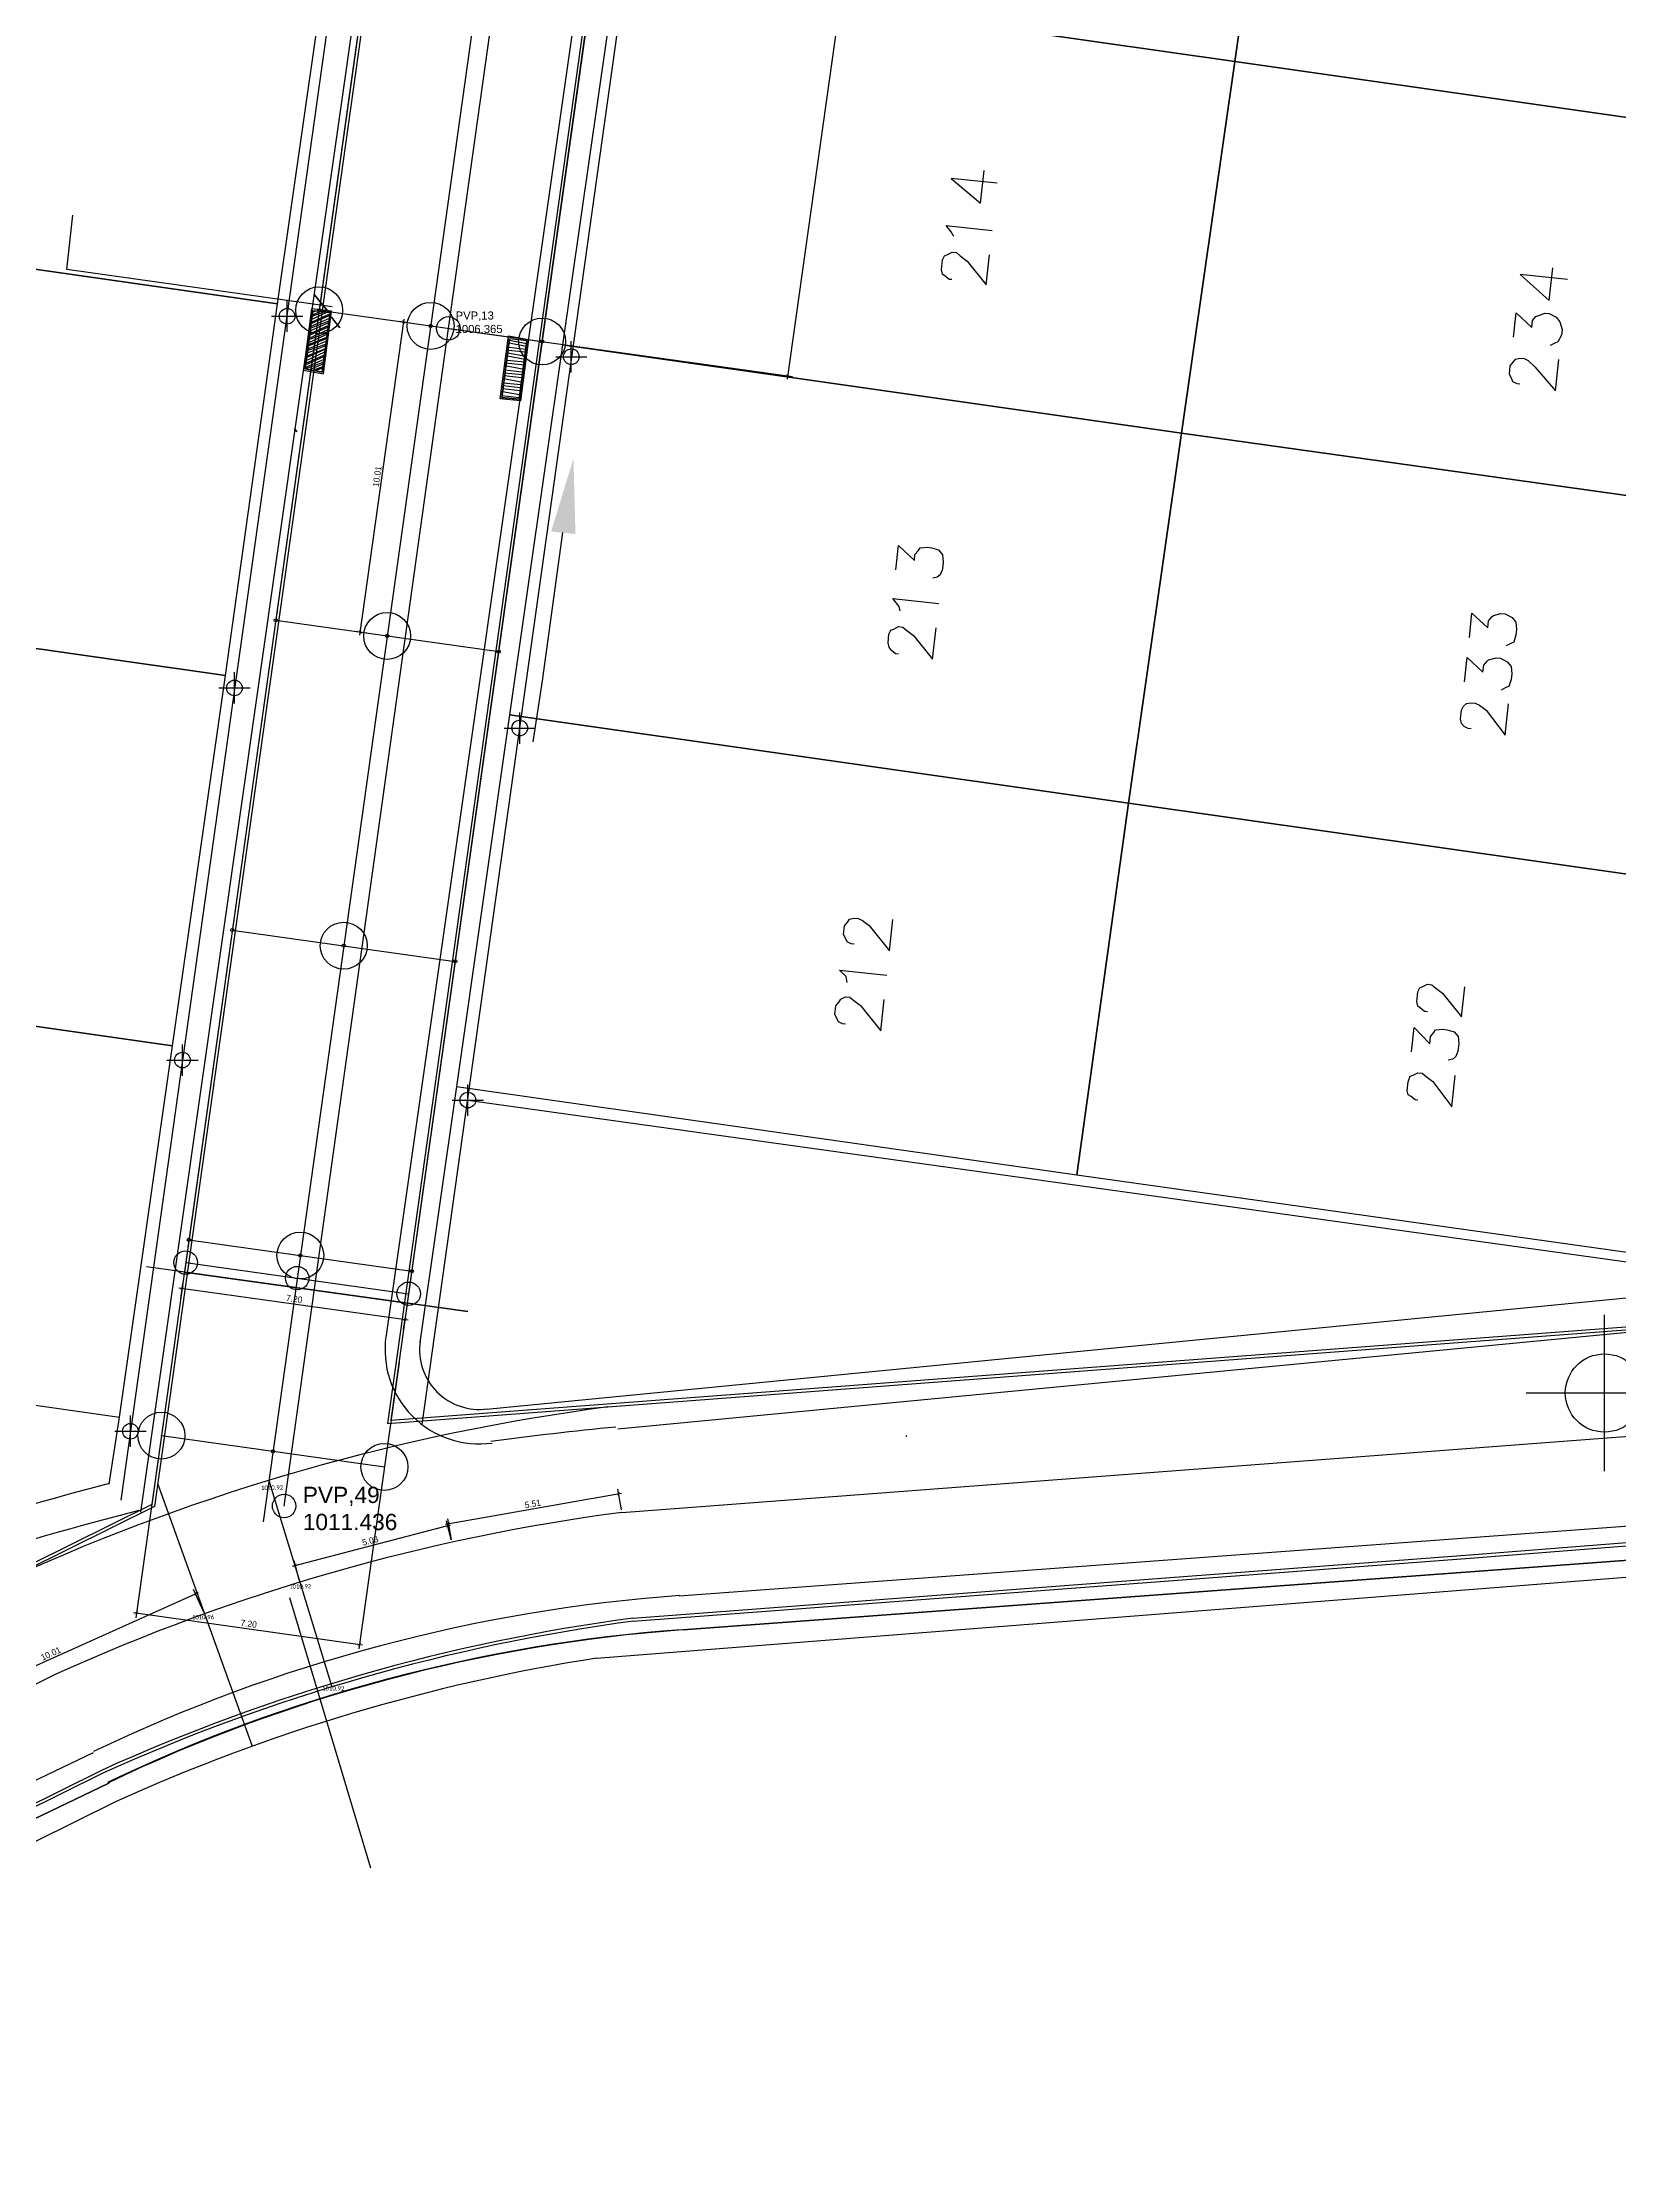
# Model space of a CAD drawing. Header units: metres. Extents: x -977055 to 805873, y -1033982 to 242021.
# Drawn here: x 926.9 to 977.4, y 829.5 to 897.5 of the extents above; entities that cross this region are included whole.
import ezdxf

# ---------------------------------------------------------------- set-up
doc = ezdxf.new("R2010")
doc.units = ezdxf.units.M
doc.header["$PDMODE"] = 32
doc.header["$PDSIZE"] = 1.5
for name, color, linetype in [('12-CONDICIONES EXISTENTES', 2, 'Continuous'), ('C-ROAD-PROF-TEXT', 11, 'Continuous'), ('C-TOPO-TEXT', 7, 'Continuous'), ('LOTE 243', 6, 'Continuous'), ('PUNTOS V', 4, 'Continuous'), ('V-NODE', 1, 'Continuous')]:
    doc.layers.add(name, color=color, linetype=linetype)
for name, color, linetype, true_color in [('PDF2_area escolar', 7, 'Continuous', 0x989898), ('PDF_Geometry', 7, 'Continuous', 0x797979), ('PDF_Solid Fills', 7, 'Continuous', 0x797979)]:
    doc.layers.add(name, color=color, linetype=linetype, true_color=true_color)
doc.styles.add('CITY2', font='stylu.ttf', dxfattribs={"height": 0.2})
doc.styles.get("Standard").update_dxf_attribs({"font": 'arial.ttf'})
doc.dimstyles.new('COTAS2', dxfattribs={"dimtxt": 0.02, "dimasz": 0.1, "dimexe": 0.15, "dimexo": 0.08, "dimgap": 0.05, "dimtad": 1, "dimzin": 0, "dimdsep": 46, "dimtxsty": 'CITY2', "dimblk": 'ARCHTICK', "dimcen": 1, "dimdle": 0.1, "dimclrd": 1, "dimclre": 1, "dimclrt": 2, "dimadec": 0, "dimazin": 0, "dimtfac": 1, "dimtofl": 0, "dimtmove": 0, "dimatfit": 3, "dimldrblk": 'ARCHTICK', "dimfxl": 0.18, "dimtolj": 1, "dimtzin": 0, "dimarcsym": 0})

# ---------------------------------------------------------------- blocks, each defined once
blk = doc.blocks.new('base')
at = {"layer": 'PDF_Geometry', "lineweight": 25, "extrusion": (-0.000787417, 0.063364, 0.99799), "elevation": 0.026}
for points in [[(-314.355, -197.288), (-299.601, -195.681), (-292.744, -194.188), (-282.663, -192.111), (-274.476, -190.361), (-258.037, -185.154), (-248.029, -180.61), (-240.539, -177.71), (-228.643, -174.042), (-222.733, -172.714), (-217.384, -171.04), (-209.935, -169.248), (-202.16, -164.759), (-196.196, -160.284), (-195.073, -159.817), (-178.095, -157.457), (-154.298, -156.614), (-136.667, -154.611), (-124.436, -153.164), (-118.066, -151.474), (-100.79, -146.646), (-80.955, -140.967), (-73.385, -139.328), (-61.694, -135.822), (-40.504, -131.604), (-37.727, -130.872), (-17.661, -129.441), (1.311, -127.461), (21.092, -124.929), (41.006, -122.83), (47.376, -123.458), (63.592, -123.186), (81.402, -124.312), (85.639, -96.072), (88.705, -66.393), (92.811, -40.781), (97.16, -22.386), (100.596, -1.562), (102.483, 8.32), (109.691, 37.361), (117.528, 76.62), (126.217, 115.638), (131.513, 149.592), (134.682, 173.973), (136.916, 195.591), (139.956, 229.678), (141.558, 250.676), (142.614, 271.37), (143.252, 283.21), (147.066, 312.938), (152.58, 355.631), (153.554, 396.042), (150.869, 418.02), (151.777, 438.639), (150.959, 458.028), (151.777, 438.639), (150.869, 418.02), (153.554, 396.042), (152.58, 355.631), (147.066, 312.938), (143.252, 283.21), (142.614, 271.37), (141.558, 250.676), (139.956, 229.678), (136.916, 195.591), (134.682, 173.973), (131.513, 149.592), (126.217, 115.638), (117.528, 76.62), (109.691, 37.361), (102.483, 8.32), (100.596, -1.562), (97.16, -22.386), (92.811, -40.781), (88.705, -66.393), (85.639, -96.072), (81.402, -124.312), (63.592, -123.186), (47.376, -123.458), (41.006, -122.83), (21.092, -124.929), (1.311, -127.461), (-17.661, -129.441), (-37.727, -130.872), (-40.504, -131.604), (-61.694, -135.822), (-73.385, -139.328), (-80.955, -140.967), (-100.79, -146.646), (-118.066, -151.474), (-124.436, -153.164), (-136.667, -154.611), (-154.298, -156.614), (-178.095, -157.457), (-195.073, -159.817), (-196.196, -160.284), (-202.16, -164.759), (-209.935, -169.248), (-217.384, -171.04), (-222.733, -172.714), (-228.643, -174.042), (-240.539, -177.71), (-248.029, -180.61), (-258.037, -185.154), (-274.476, -190.361), (-282.663, -192.111), (-292.744, -194.188), (-299.601, -195.681), (-314.355, -197.288), (-312.178, -178.446), (-309.146, -157.898), (-306.876, -132.899), (-305.823, -118.002), (-298.643, -78.802), (-291.055, -45.077), (-282.252, -15.116), (-275.645, 10.473), (-270.319, 33.898), (-263.825, 63.164), (-258.15, 86.408), (-284.424, 123.888)], [(-95.361, 161.299), (-95.875, 161.268), (-108.942, 77.056), (-107.591, 75.178), (-69.128, 69.199), (-67.25, 70.549), (-53.172, 161.224)], [(-73.178, 124.497), (-71.715, 124.321), (-72.638, 125.128), (-72.765, 124.077)], [(-51.866, 128.19), (-43.397, 126.891), (-43.607, 125.154)], [(-71.769, 126.182), (-71.694, 126.034), (-71.533, 125.829), (-72.996, 126.006)], [(-71.695, 127.565), (-71.604, 127.554), (-71.478, 127.446), (-71.392, 127.389), (-71.363, 127.246), (-71.401, 126.926), (-71.463, 126.795), (-71.56, 126.76), (-71.708, 126.685), (-71.846, 126.702), (-71.972, 126.81), (-72.184, 126.974), (-72.787, 127.743), (-72.902, 126.783)], [(-91.374, 127.803), (-89.866, 127.621), (-90.783, 128.473), (-90.91, 127.422)], [(-51.25, 128.301), (-50.978, 130.169), (-51.521, 130.281), (-51.798, 128.367)], [(-51.173, 128.941), (-51.76, 128.687)], [(-51.184, 128.849), (-51.765, 128.641)], [(-51.189, 128.804), (-51.776, 128.55)], [(-51.2, 128.712), (-51.787, 128.458)], [(-51.206, 128.667), (-51.793, 128.413)], [(-51.217, 128.575), (-51.707, 128.356)], [(-51.228, 128.484), (-51.615, 128.345)], [(-51.233, 128.438), (-51.478, 128.329)], [(-51.244, 128.347), (-51.341, 128.312)], [(-89.624, 129.632), (-89.717, 128.855), (-90.216, 129.332), (-90.244, 129.104), (-90.352, 128.978), (-90.448, 128.943), (-90.642, 128.874), (-90.779, 128.89), (-90.997, 129.009), (-91.118, 129.163), (-91.181, 129.402), (-91.159, 129.585), (-91.04, 129.803), (-90.944, 129.837), (-90.795, 129.912)], [(-51.039, 129.667), (-51.671, 129.418)], [(-51.05, 129.575), (-51.677, 129.373)], [(-51.055, 129.53), (-51.688, 129.281)], [(-51.066, 129.438), (-51.699, 129.19)], [(-51.072, 129.392), (-51.705, 129.144)], [(-51.128, 129.307), (-51.716, 129.053)], [(-51.14, 129.215), (-51.721, 129.007)], [(-51.145, 129.169), (-51.732, 128.916)], [(-51.156, 129.078), (-51.743, 128.824)], [(-51.162, 129.032), (-51.749, 128.778)], [(-58.078, 129.356), (-57.807, 131.224), (-57.258, 131.158), (-57.53, 129.289)], [(-58.056, 129.538), (-57.513, 129.427)], [(-58.067, 129.447), (-57.524, 129.335)], [(-50.978, 130.169), (-51.56, 129.961)], [(-50.984, 130.124), (-51.571, 129.87)], [(-50.995, 130.032), (-51.582, 129.779)], [(-51, 129.987), (-51.587, 129.733)], [(-51.011, 129.895), (-51.598, 129.641)], [(-51.022, 129.804), (-51.609, 129.55)], [(-51.028, 129.758), (-51.66, 129.51)], [(-51.115, 130.186), (-51.554, 130.007)], [(-51.252, 130.203), (-51.543, 130.098)], [(-57.922, 130.264), (-57.379, 130.152)], [(-57.985, 130.133), (-57.39, 130.061)], [(-57.996, 130.041), (-57.447, 129.975)], [(-58.007, 129.95), (-57.464, 129.838)], [(-58.018, 129.858), (-57.475, 129.747)], [(-58.034, 129.721), (-57.486, 129.655)], [(-58.045, 129.63), (-57.497, 129.564)], [(-89.813, 131.139), (-89.722, 131.128), (-89.59, 131.065), (-89.555, 130.968), (-89.48, 130.82), (-89.513, 130.546), (-89.621, 130.42), (-89.678, 130.334), (-89.821, 130.305), (-89.958, 130.321), (-90.089, 130.384), (-90.296, 130.594), (-90.945, 131.368), (-91.066, 130.362)], [(-51.344, 130.214), (-51.538, 130.144)], [(-51.475, 130.276), (-51.527, 130.236)], [(-57.851, 130.858), (-57.302, 130.792)], [(-57.862, 130.767), (-57.313, 130.701)], [(-57.873, 130.676), (-57.33, 130.564)], [(-57.889, 130.538), (-57.341, 130.472)], [(-57.9, 130.447), (-57.352, 130.381)], [(-57.911, 130.356), (-57.363, 130.29)], [(-57.812, 131.178), (-57.264, 131.112)], [(-57.823, 131.087), (-57.28, 130.975)], [(-57.84, 130.95), (-57.291, 130.884)], [(-59.145, 135.512), (-58.435, 140.249), (-58.107, 142.204)], [(-69.789, 136.841), (-69.883, 136.064), (-70.382, 136.542), (-70.404, 136.359), (-70.512, 136.233), (-70.569, 136.147), (-70.803, 136.128), (-70.94, 136.145), (-71.163, 136.218), (-71.283, 136.372), (-71.301, 136.606), (-71.274, 136.834), (-71.206, 137.012), (-71.104, 137.092), (-70.961, 137.121)], [(-69.909, 138.154), (-69.88, 138.011), (-69.679, 137.755), (-71.142, 137.931)], [(-88.096, 139.232), (-88.19, 138.455), (-88.688, 138.933), (-88.716, 138.704), (-88.824, 138.578), (-88.875, 138.538), (-89.115, 138.474), (-89.252, 138.49), (-89.469, 138.609), (-89.59, 138.763), (-89.608, 138.997), (-89.586, 139.18), (-89.513, 139.403), (-89.416, 139.438), (-89.268, 139.512)], [(-69.836, 139.536), (-69.744, 139.525), (-69.618, 139.417), (-69.538, 139.315), (-69.508, 139.172), (-69.541, 138.898), (-69.604, 138.766), (-69.701, 138.732), (-69.849, 138.657), (-69.986, 138.673), (-70.112, 138.781), (-70.324, 138.946), (-70.927, 139.714), (-71.048, 138.708)], [(-87.925, 140.649), (-88.019, 139.872), (-88.518, 140.349), (-88.545, 140.121), (-88.653, 139.995), (-88.704, 139.955), (-88.944, 139.891), (-89.081, 139.907), (-89.299, 140.026), (-89.419, 140.18), (-89.437, 140.414), (-89.415, 140.597), (-89.342, 140.82), (-89.245, 140.854), (-89.097, 140.929)], [(-88.115, 142.156), (-88.023, 142.145), (-87.892, 142.083), (-87.811, 141.98), (-87.782, 141.837), (-87.815, 141.563), (-87.877, 141.432), (-87.98, 141.351), (-88.122, 141.322), (-88.26, 141.339), (-88.391, 141.401), (-88.603, 141.565), (-89.201, 142.379), (-89.322, 141.374)], [(-68.301, 148.811), (-68.209, 148.8), (-68.078, 148.738), (-68.043, 148.641), (-67.968, 148.493), (-68.001, 148.218), (-68.109, 148.092), (-68.166, 148.006), (-68.308, 147.977), (-68.446, 147.994), (-68.577, 148.056), (-68.789, 148.221), (-69.432, 149.04), (-69.554, 148.034)], [(-68.061, 150.034), (-68.037, 149.846), (-67.83, 149.635), (-69.339, 149.817)], [(-67.992, 151.371), (-67.901, 151.36), (-67.769, 151.297), (-67.735, 151.2), (-67.66, 151.052), (-67.693, 150.778), (-67.801, 150.652), (-67.857, 150.566), (-68.006, 150.491), (-68.143, 150.508), (-68.269, 150.616), (-68.481, 150.78), (-69.124, 151.6), (-69.245, 150.594)], [(-86.607, 151.202), (-86.516, 151.191), (-86.39, 151.083), (-86.304, 151.026), (-86.275, 150.884), (-86.313, 150.564), (-86.376, 150.432), (-86.473, 150.397), (-86.621, 150.323), (-86.758, 150.339), (-86.884, 150.447), (-87.096, 150.612), (-87.699, 151.38), (-87.815, 150.42)], [(-86.082, 152.483), (-86.176, 151.706), (-86.669, 152.23), (-86.697, 152.001), (-86.805, 151.875), (-86.861, 151.789), (-87.095, 151.771), (-87.232, 151.787), (-87.456, 151.861), (-87.576, 152.014), (-87.594, 152.248), (-87.567, 152.477), (-87.499, 152.654), (-87.397, 152.735), (-87.254, 152.764)], [(-55.529, 153.208), (-54.264, 161.402)], [(-86.266, 154.036), (-86.175, 154.025), (-86.049, 153.917), (-85.963, 153.86), (-85.933, 153.718), (-85.966, 153.443), (-86.034, 153.266), (-86.131, 153.231), (-86.279, 153.156), (-86.416, 153.173), (-86.542, 153.281), (-86.754, 153.446), (-87.352, 154.259), (-87.473, 153.254)], [(-56.369, 163.557), (-94.928, 160.273), (-95.089, 159.319)], [(-60.552, 164.246), (-95.121, 161.363)], [(-143.834, 164.635), (-62.455, 169.623)], [(-44.273, 165.809), (-44.623, 163.672)], [(-69.782, 164.616), (-69.787, 164.571)], [(-49.994, 169.513), (-52.471, 178.204)]]:
    blk.add_lwpolyline(points, dxfattribs=at)
for points in [[(-45.276, 166.718), (-60.33, 69.484), (-58.98, 67.605), (-20.511, 61.672), (-18.633, 63.023), (0.247, 184.698, 0.636424), (-2.755, 186.728), (-17.682, 177.908)], [(-43.655, 174.406), (-7.651, 191.121, 0.096726), (8.535, 202.888)]]:
    blk.add_lwpolyline(points, format="xyb", dxfattribs=at)
for points in [[(-80.824, 120.689), (-82.667, 108.854), (-62.913, 105.779), (-61.07, 117.613)], [(-100.578, 123.764), (-102.427, 111.884), (-82.667, 108.854), (-80.824, 120.689)], [(-50.118, 128.072), (-51.961, 116.238), (-32.207, 113.162), (-30.364, 124.996)], [(-78.975, 132.569), (-80.824, 120.689), (-61.07, 117.613), (-59.221, 129.493)], [(-98.735, 135.599), (-100.578, 123.764), (-80.824, 120.689), (-78.975, 132.569)], [(-48.315, 139.958), (-50.118, 128.072), (-30.364, 124.996), (-28.515, 136.876)], [(-51.209, 128.25), (-50.927, 130.21), (-51.561, 130.332), (-51.849, 128.327)], [(-51.521, 130.281), (-50.978, 130.169), (-51.25, 128.301), (-51.798, 128.367)], [(-58.129, 129.315), (-57.847, 131.275), (-57.207, 131.198), (-57.495, 129.193)], [(-57.258, 131.158), (-57.807, 131.224), (-58.078, 129.356), (-57.53, 129.289)], [(-77.132, 144.403), (-78.975, 132.569), (-59.221, 129.493), (-57.378, 141.328)], [(-96.932, 147.484), (-98.735, 135.599), (-78.975, 132.569), (-77.132, 144.403)], [(-46.472, 151.792), (-48.315, 139.958), (-28.515, 136.876), (-26.672, 148.711)], [(-75.329, 156.289), (-77.132, 144.403), (-57.378, 141.328), (-55.529, 153.208)], [(-95.089, 159.319), (-96.932, 147.484), (-77.132, 144.403), (-75.329, 156.289)], [(-44.623, 163.672), (-46.472, 151.792), (-26.672, 148.711), (-24.869, 160.596)], [(-62.557, 170.702), (-143.936, 165.714)], [(-8.129, 192.152), (-44.139, 175.392)]]:
    blk.add_lwpolyline(points, close=True, dxfattribs=at)
at = {"layer": 'PDF_Geometry', "color": 32, "lineweight": 50, "true_color": 0xb85b00, "extrusion": (-0.000787417, 0.063364, 0.99799), "elevation": 0.026}
for points in [[(-51.712, 128.31), (-51.31, 127.798)], [(-52.109, 128.868), (-51.827, 128.51)]]:
    blk.add_lwpolyline(points, dxfattribs=at)
at = {"layer": 'PDF_Geometry', "color": 2, "lineweight": 40, "extrusion": (-0.000787417, 0.063364, 0.99799), "elevation": 0.026}
blk.add_lwpolyline([(-50.69, 132.175), (-50.61, 132.073)], dxfattribs=at)
blk = doc.blocks.new('*U3056')
at = {"color": 0, "linetype": 'ByBlock', "lineweight": -2, "transparency": 16777216}
for p, q in [((-1, 0), (1, 0)), ((0, -1), (0, 1))]:
    blk.add_line(p, q, dxfattribs=at)
blk.add_circle((0, 0), 0.5, dxfattribs=at)
blk = doc.blocks.new('*U3095', base_point=(943.836, 887.465, 1007.328))
at = {"layer": 'V-NODE', "color": 90, "lineweight": -2, "xscale": 0.5, "yscale": 0.5, "zscale": 0.5}
blk.add_blockref('*U3056', (943.836, 887.465, 1007.328), dxfattribs=at)
blk = doc.blocks.new('*U3098', base_point=(942.186, 875.595, 1008.855))
at = {"layer": 'V-NODE', "color": 90, "lineweight": -2, "xscale": 0.5, "yscale": 0.5, "zscale": 0.5}
blk.add_blockref('*U3056', (942.186, 875.595, 1008.855), dxfattribs=at)
blk = doc.blocks.new('*U3101', base_point=(940.528, 863.7, 1010.851))
at = {"layer": 'V-NODE', "color": 90, "lineweight": -2, "xscale": 0.5, "yscale": 0.5, "zscale": 0.5}
blk.add_blockref('*U3056', (940.528, 863.7, 1010.851), dxfattribs=at)
blk = doc.blocks.new('*U3104', base_point=(929.739, 853.113, 1011.645))
at = {"layer": 'V-NODE', "color": 90, "lineweight": -2, "xscale": 0.5, "yscale": 0.5, "zscale": 0.5}
blk.add_blockref('*U3056', (929.739, 853.113, 1011.645), dxfattribs=at)
blk = doc.blocks.new('*U3107', base_point=(931.402, 864.98, 1010.129))
at = {"layer": 'V-NODE', "color": 90, "lineweight": -2, "xscale": 0.5, "yscale": 0.5, "zscale": 0.5}
blk.add_blockref('*U3056', (931.402, 864.98, 1010.129), dxfattribs=at)
blk = doc.blocks.new('*U3110', base_point=(933.065, 876.876, 1008.375))
at = {"layer": 'V-NODE', "color": 90, "lineweight": -2, "xscale": 0.5, "yscale": 0.5, "zscale": 0.5}
blk.add_blockref('*U3056', (933.065, 876.876, 1008.375), dxfattribs=at)
blk = doc.blocks.new('*U3113', base_point=(934.747, 888.758, 1006.924))
at = {"layer": 'V-NODE', "color": 90, "lineweight": -2, "xscale": 0.5, "yscale": 0.5, "zscale": 0.5}
blk.add_blockref('*U3056', (934.747, 888.758, 1006.924), dxfattribs=at)
blk = doc.blocks.new('*U3603')
at = {"color": 0, "linetype": 'ByBlock', "lineweight": -2, "transparency": 16777216}
for p, q in [((-1, 0), (1, 0)), ((0, -1), (0, 1))]:
    blk.add_line(p, q, dxfattribs=at)
blk.add_circle((0, 0), 0.5, dxfattribs=at)
blk = doc.blocks.new('*U3606', base_point=(943.836, 887.465, 1007.328))
at = {"layer": 'V-NODE', "color": 90, "lineweight": -2, "xscale": 0.5, "yscale": 0.5, "zscale": 0.5}
blk.add_blockref('*U3603', (943.836, 887.465, 1007.328), dxfattribs=at)
blk = doc.blocks.new('_ArchTick')
at = {"color": 0, "linetype": 'ByBlock', "const_width": 0.15}
blk.add_lwpolyline([(-0.5, -0.5), (0.5, 0.5)], dxfattribs=at)
blk = doc.blocks.new('*D3914')
at = {"layer": 'Defpoints', "color": 0, "transparency": 16777216}
for p in [(938.476, 888.572), (938.764, 888.532), (937.374, 878.62)]:
    blk.add_point(p, dxfattribs=at)
at = {"layer": 'PUNTOS V', "color": 1, "lineweight": -2, "transparency": 16777216}
blk.add_line((937.073, 878.561), (938.49, 888.671), dxfattribs=at)
at = {"layer": 'PUNTOS V', "color": 1, "linetype": 'Continuous', "lineweight": -2, "transparency": 16777216}
for p, q in [((938.685, 888.543), (938.328, 888.593)), ((937.295, 878.631), (936.938, 878.681))]:
    blk.add_line(p, q, dxfattribs=at)
at = {"layer": 'PUNTOS V', "color": 1, "lineweight": -2, "transparency": 16777216, "xscale": 0.1, "yscale": 0.1, "zscale": 0.1}
for p, rotation in [((938.476, 888.572), 82.01936162084955), ((937.087, 878.66), 262.0193616208496)]:
    blk.add_blockref('_ArchTick', p, dxfattribs=dict(at, rotation=rotation))
at = {"layer": 'PUNTOS V', "color": 2, "transparency": 16777216, "insert": (937.629, 883.637), "char_height": 0.2, "attachment_point": 5, "rotation": 82.01936, "style": 'CITY2'}
blk.add_mtext('\\A1;10.01', dxfattribs=at)
blk = doc.blocks.new('*D3950')
at = {"layer": 'Defpoints', "color": 0, "transparency": 16777216}
for p in [(948.189, 947.466), (939.905, 888.372), (950.756, 886.85)]:
    blk.add_point(p, dxfattribs=at)
at = {"layer": 'PUNTOS V', "color": 1, "linetype": 'Continuous', "lineweight": -2, "transparency": 16777216}
for p, q in [((948.269, 947.455), (959.189, 945.924)), ((939.984, 888.361), (950.904, 886.83))]:
    blk.add_line(p, q, dxfattribs=at)
at = {"layer": 'PUNTOS V', "color": 1, "lineweight": -2, "transparency": 16777216}
blk.add_line((959.054, 946.043), (950.742, 886.751), dxfattribs=at)
at = {"layer": 'PUNTOS V', "color": 1, "lineweight": -2, "transparency": 16777216, "xscale": 0.1, "yscale": 0.1, "zscale": 0.1}
for p, rotation in [((959.04, 945.944), 82.0193616208496), ((950.756, 886.85), 262.0193616208496)]:
    blk.add_blockref('_ArchTick', p, dxfattribs=dict(at, rotation=rotation))
at = {"layer": 'PUNTOS V', "color": 2, "transparency": 16777216, "insert": (954.742, 916.419), "char_height": 0.2, "attachment_point": 5, "rotation": 82.01936, "style": 'CITY2'}
blk.add_mtext('\\A1;59.67', dxfattribs=at)
blk = doc.blocks.new('*D3990')
at = {"layer": '12-CONDICIONES EXISTENTES', "color": 1, "lineweight": -2, "transparency": 16777216}
blk.add_line((931.291, 857.704), (938.62, 856.676), dxfattribs=at)
at = {"layer": '12-CONDICIONES EXISTENTES', "color": 1, "linetype": 'Continuous', "lineweight": -2, "transparency": 16777216}
for p, q in [((931.345, 857.362), (931.411, 857.838)), ((938.475, 856.363), (938.542, 856.839))]:
    blk.add_line(p, q, dxfattribs=at)
at = {"layer": 'Defpoints', "color": 0, "transparency": 16777216}
for p in [(931.333, 857.283, 1009.435), (938.464, 856.284, 1009.435), (938.521, 856.69)]:
    blk.add_point(p, dxfattribs=at)
at = {"layer": '12-CONDICIONES EXISTENTES', "color": 1, "lineweight": -2, "transparency": 16777216, "xscale": 0.1, "yscale": 0.1, "zscale": 0.1}
for p, rotation in [((931.39, 857.69), 172.0193616208499), ((938.521, 856.69), 352.0193616208498)]:
    blk.add_blockref('_ArchTick', p, dxfattribs=dict(at, rotation=rotation))
at = {"layer": '12-CONDICIONES EXISTENTES', "color": 2, "transparency": 16777216, "insert": (934.977, 857.346), "char_height": 0.2, "attachment_point": 5, "rotation": 352.01936, "style": 'CITY2'}
blk.add_mtext('\\A1;7.20', dxfattribs=at)
blk = doc.blocks.new('*D4015')
at = {"layer": '12-CONDICIONES EXISTENTES', "color": 1, "lineweight": -2, "transparency": 16777216}
blk.add_line((934.918, 848.798), (939.976, 850.125), dxfattribs=at)
at = {"layer": '12-CONDICIONES EXISTENTES', "color": 1, "linetype": 'Continuous', "lineweight": -2, "transparency": 16777216}
for p, q in [((939.999, 849.643), (939.842, 850.245)), ((935.135, 848.366), (934.977, 848.968))]:
    blk.add_line(p, q, dxfattribs=at)
at = {"layer": 'Defpoints', "color": 0, "transparency": 16777216}
for p in [(939.88, 850.099), (940.02, 849.565, 1011.645), (935.155, 848.289, 1011.645)]:
    blk.add_point(p, dxfattribs=at)
at = {"layer": '12-CONDICIONES EXISTENTES', "color": 1, "lineweight": -2, "transparency": 16777216, "xscale": 0.1, "yscale": 0.1, "zscale": 0.1}
for p, rotation in [((939.88, 850.099), 14.6983211780187), ((935.015, 848.823), 194.6983211780187)]:
    blk.add_blockref('_ArchTick', p, dxfattribs=dict(at, rotation=rotation))
at = {"layer": '12-CONDICIONES EXISTENTES', "color": 2, "transparency": 16777216, "insert": (937.408, 849.611), "char_height": 0.2, "attachment_point": 5, "rotation": 14.69832, "style": 'CITY2'}
blk.add_mtext('\\A1;5.03', dxfattribs=at)
blk = doc.blocks.new('*D4016')
at = {"layer": '12-CONDICIONES EXISTENTES', "color": 1, "lineweight": -2, "transparency": 16777216}
blk.add_line((939.816, 850.146), (945.445, 851.136), dxfattribs=at)
at = {"layer": '12-CONDICIONES EXISTENTES', "color": 1, "linetype": 'Continuous', "lineweight": -2, "transparency": 16777216}
for p, q in [((945.437, 850.6), (945.32, 851.266)), ((940.006, 849.644), (939.889, 850.311))]:
    blk.add_line(p, q, dxfattribs=at)
at = {"layer": 'Defpoints', "color": 0, "transparency": 16777216}
for p in [(945.346, 851.119), (945.451, 850.521, 1011.645), (940.02, 849.565, 1011.645)]:
    blk.add_point(p, dxfattribs=at)
at = {"layer": '12-CONDICIONES EXISTENTES', "color": 1, "lineweight": -2, "transparency": 16777216, "xscale": 0.1, "yscale": 0.1, "zscale": 0.1}
for p, rotation in [((945.346, 851.119), 9.979535667408646), ((939.915, 850.163), 189.9795356674087)]:
    blk.add_blockref('_ArchTick', p, dxfattribs=dict(at, rotation=rotation))
at = {"layer": '12-CONDICIONES EXISTENTES', "color": 2, "transparency": 16777216, "insert": (942.604, 850.793), "char_height": 0.2, "attachment_point": 5, "rotation": 9.97954, "style": 'CITY2'}
blk.add_mtext('\\A1;5.51', dxfattribs=at)
blk = doc.blocks.new('*D4024')
at = {"layer": '12-CONDICIONES EXISTENTES', "color": 1, "lineweight": -2, "transparency": 16777216}
blk.add_line((922.6, 843.773), (931.911, 847.956), dxfattribs=at)
at = {"layer": '12-CONDICIONES EXISTENTES', "color": 1, "linetype": 'Continuous', "lineweight": -2, "transparency": 16777216}
for p, q in [((932.074, 847.349), (931.758, 848.052)), ((922.946, 843.248), (922.63, 843.951))]:
    blk.add_line(p, q, dxfattribs=at)
at = {"layer": 'Defpoints', "color": 0, "transparency": 16777216}
for p in [(931.82, 847.915), (932.107, 847.276, 2014.594), (922.979, 843.175, 2014.594)]:
    blk.add_point(p, dxfattribs=at)
at = {"layer": '12-CONDICIONES EXISTENTES', "color": 1, "lineweight": -2, "transparency": 16777216, "xscale": 0.1, "yscale": 0.1, "zscale": 0.1}
for p, rotation in [((931.82, 847.915), 24.19233562095389), ((922.691, 843.814), 204.1923356209539)]:
    blk.add_blockref('_ArchTick', p, dxfattribs=dict(at, rotation=rotation))
at = {"layer": '12-CONDICIONES EXISTENTES', "color": 2, "transparency": 16777216, "insert": (927.193, 846.005), "char_height": 0.2, "attachment_point": 5, "rotation": 24.19234, "style": 'CITY2'}
blk.add_mtext('\\A1;10.01', dxfattribs=at)
blk = doc.blocks.new('*U4188')
at = {"layer": 'C-TOPO-TEXT', "color": 7, "linetype": 'Continuous', "lineweight": -3}
for p, q in [((984.73, 854.514, 1011.612), (984.73, 859.514, 1011.612)), ((982.23, 857.014, 1011.612), (987.23, 857.014, 1011.612))]:
    blk.add_line(p, q, dxfattribs=at)
blk.add_circle((984.73, 857.014, 1011.612), 1.25, dxfattribs=at)
at = {"layer": 'C-TOPO-TEXT', "color": 7, "linetype": 'Continuous', "lineweight": -3, "insert": (987.865, 857.014, 1011.612), "char_height": 2.54, "attachment_point": 4}
blk.add_mtext('EL:1011.61', dxfattribs=at)
blk = doc.blocks.new('*D5343')
at = {"color": 1, "linetype": 'Continuous', "lineweight": -2, "transparency": 16777216}
for p, q in [((931.197, 856.313), (929.913, 847.154)), ((938.328, 855.314), (937.044, 846.154))]:
    blk.add_line(p, q, dxfattribs=at)
at = {"color": 1, "lineweight": -2, "transparency": 16777216}
blk.add_line((929.835, 847.316), (937.163, 846.289), dxfattribs=at)
at = {"layer": 'Defpoints', "color": 0, "transparency": 16777216}
for p in [(931.209, 856.392, 1009.435), (938.339, 855.393, 1009.435), (937.064, 846.303)]:
    blk.add_point(p, dxfattribs=at)
at = {"color": 1, "lineweight": -2, "transparency": 16777216, "xscale": 0.1, "yscale": 0.1, "zscale": 0.1}
for p, rotation in [((929.934, 847.302), 172.0193616186691), ((937.064, 846.303), 352.0193616186691)]:
    blk.add_blockref('_ArchTick', p, dxfattribs=dict(at, rotation=rotation))
at = {"color": 2, "transparency": 16777216, "insert": (933.521, 846.959), "char_height": 0.2, "attachment_point": 5, "rotation": 352.01936, "style": 'CITY2'}
blk.add_mtext('\\A1;7.20', dxfattribs=at)

msp = doc.modelspace()

# ---------------------------------------------------------------- linework, layer by layer
for p, q in [((940.52627, 856.94164), (930.25132, 858.37125)), ((931.56225, 858.19509, 4050.985), (940.52627, 856.94164))]:
    msp.add_line(p, q)
at = {"elevation": 997.376}
msp.add_lwpolyline([(954.14027, 1031.57429), (955.50294, 1029.92126), (931.46234, 858.20275), (938.59384, 857.21185), (962.62822, 1028.88594), (962.68515, 1028.87822), (964.56601, 1030.192), (954.13989, 1031.57475)], dxfattribs=at)
msp.add_lwpolyline([(931.50532, 858.50794), (938.6354, 857.50833)])
for centre in [(931.50532, 858.50794), (935.07027, 858.00817), (938.63499, 857.50847)]:
    msp.add_circle(centre, 0.37532)
at = {"layer": '12-CONDICIONES EXISTENTES', "color": 1}
msp.add_line((940.528, 863.7, 1010.851), (980.308, 858.146, 2012.755), dxfattribs=at)
for points, elevation in [([(930.61262, 851.42154), (933.63303, 843.04264)], 2014.594), ([(934.16365, 851.54136), (936.17514, 844.94106)], 1011.645)]:
    msp.add_lwpolyline(points, dxfattribs=dict(at, elevation=elevation))
at = {"layer": 'LOTE 243', "color": 1, "elevation": 1009.43524}
for points in [[(977.00002, 1131.99893), (965.07922, 1047.15006), (962.46607, 1028.44811), (952.78003, 959.1458), (950.94785, 946.05157), (937.95342, 853.36412)], [(978.04222, 1131.51066), (966.16852, 1046.99702), (963.55549, 1028.29589), (953.86944, 958.99354), (952.03724, 945.89914), (939.06001, 853.33435)]]:
    msp.add_lwpolyline(points, dxfattribs=at)
at = {"layer": 'LOTE 243', "color": 2, "elevation": 1009.43524}
msp.add_lwpolyline([(977.09482, 1131.955), (965.17825, 1047.13615), (962.56511, 1028.43427), (952.87906, 959.13196), (951.04689, 946.03771), (938.06969, 853.47319)], dxfattribs=at)
at = {"layer": 'LOTE 243', "color": 2, "linetype": 'ByBlock', "elevation": 1009.43524}
msp.add_lwpolyline([(969.31839, 1128.35544), (958.04827, 1048.13787), (955.43438, 1029.43062), (945.74837, 960.12858), (943.91635, 947.03543), (930.42045, 850.77109)], dxfattribs=at)
at = {"layer": 'LOTE 243', "color": 1, "linetype": 'ByBlock', "elevation": 1009.43524}
for points in [[(968.254, 1127.967), (957.058, 1048.277), (954.444, 1029.569), (944.758, 960.267), (942.926, 947.174), (929.43014, 850.90993)], [(955.81636, 1031.44177), (955.53342, 1029.41678), (945.84741, 960.11474), (944.01539, 947.02157), (930.51216, 850.70494)], [(949.03583, 957.64424), (947.48162, 946.53657), (933.97826, 850.21901)]]:
    msp.add_lwpolyline(points, dxfattribs=at)
at = {"layer": 'LOTE 243'}
for points, elevation in [([(937.95342, 853.36412), (984.73234, 856.89833)], 1010.851), ([(938.06969, 853.47319), (981.07296, 856.72214)], 1010.851), ([(972.70759, 849.17046), (1028.78831, 853.58429)], 2012.755), ([(972.71528, 849.07076), (1028.79668, 853.48464)], 2012.755), ([(945.45131, 850.52091), (981.31497, 853.23045)], 1010.851), ([(944.63955, 845.85797), (1028.88611, 852.48864)], 2012.755), ([(930.42045, 850.77109), (892.99266, 832.21493)], 1011.645), ([(930.51216, 850.70494), (893.03708, 832.12534)], 1011.645), ([(945.80317, 847.1378), (972.70759, 849.17046)], 1010.851), ([(945.81356, 847.0383), (972.71528, 849.07076)], 1010.851), ([(927.35168, 845.3431), (888.04293, 825.85438)], 1011.645), ([(928.80927, 842.27082), (889.62057, 822.84162)], 1011.645), ([(928.85211, 842.18044), (889.66701, 822.75303)], 1011.645), ([(929.28052, 841.27669), (890.13151, 821.86717)], 1011.645)]:
    msp.add_lwpolyline(points, dxfattribs=dict(at, elevation=elevation))
for radius, start, end in [(67.43434, 97.5114635, 114.4173118), (64.03434, 97.5114635, 114.4173118), (60.63434, 97.5997301, 114.3632628), (60.53434, 97.6024382, 114.3616045), (59.53434, 98.872762, 114.3447925)]:
    msp.add_arc((953.82217, 787.03606, 1011.645), radius, start, end, dxfattribs=at)
at = {"layer": 'PDF_Geometry', "lineweight": 25, "extrusion": (-0.000787417, 0.063364, 0.99799)}
for centre, radius, start, end in [((-951.45446, -778.30655, 1060.76006), 3.01549, 351.1801724, 97.0940569), ((-951.45447, -778.30657, 1060.76006), 1.9106, 351.1805454, 97.0949721), ((-964.13038, -676.15465, 1060.76006), 99.97012, 274.7859846, 277.0942064), ((-964.20999, -675.96035, 1060.76006), 101.2595, 284.0865048, 292.3208286), ((-964.13514, -676.10845, 1060.76006), 100.01652, 283.6635342, 292.0901432), ((-960.96114, -718.27065, 1060.76006), 52.18355, 273.5176801, 294.9412587), ((-960.92114, -718.32093, 1060.76006), 51.03356, 273.5068812, 294.9520209), ((-960.96144, -718.26937, 1060.76006), 51.07995, 273.5179427, 294.9409543)]:
    msp.add_arc(centre, radius, start, end, dxfattribs=at)
at = {"layer": 'PDF_Solid Fills', "transparency": 33554559, "extrusion": (-0.000787417, 0.063364, 0.99799)}
msp.add_solid([(-954.07595, -804.49172, 1060.76006), (-954.81938, -806.81344, 1060.76006), (-954.85297, -804.3981, 1060.76006)], dxfattribs=at)
at = {"layer": 'PUNTOS V', "color": 5}
msp.add_lwpolyline([(934.65395, 850.72369), (939.90534, 888.37153), (948.18941, 947.46569)], dxfattribs=at)
at = {"layer": 'PUNTOS V', "color": 1}
msp.add_lwpolyline([(935.77241, 888.95095), (942.90268, 887.95132)], dxfattribs=at)
at = {"layer": 'PUNTOS V', "color": 1, "elevation": 1009.43524}
for points in [[(934.38354, 879.03925), (941.51381, 878.03962)], [(932.99516, 869.1361), (940.12543, 868.13647)], [(931.60677, 859.23295), (938.73704, 858.23332)], [(930.72932, 852.97416), (937.85958, 851.97452)]]:
    msp.add_lwpolyline(points, dxfattribs=at)
at = {"layer": 'PUNTOS V', "color": 1}
for centre in [(935.77241, 888.95095), (939.33754, 888.45114), (942.90268, 887.95132), (934.38354, 879.03925, 1009.43524), (937.94868, 878.53943, 1009.43524), (941.51381, 878.03962, 1009.43524), (932.99516, 869.1361, 1009.43524), (936.56029, 868.63628, 1009.43524), (940.12543, 868.13647, 1009.43524), (931.60677, 859.23295, 1009.43524), (935.17191, 858.73313, 1009.43524), (938.73704, 858.23332, 1009.43524), (934.29445, 852.47434, 1009.43524)]:
    msp.add_circle(centre, 0.05, dxfattribs=at)
at = {"layer": 'PUNTOS V', "color": 7}
for centre in [(939.90534, 888.37153), (934.65395, 850.72369)]:
    msp.add_circle(centre, 0.375, dxfattribs=at)
at = {"layer": 'PUNTOS V', "color": 5}
for centre in [(939.90534, 888.37153), (934.65395, 850.72369)]:
    msp.add_circle(centre, 0.375, dxfattribs=at)
at = {"layer": 'PUNTOS V', "color": 1}
for p in [(935.77311, 888.95086), (939.33754, 888.45114), (942.90268, 887.95132), (937.94868, 878.53943, 1009.43524), (936.56029, 868.63628, 1009.43524), (935.17191, 858.73313, 1009.43524), (930.72932, 852.97416, 1009.43524), (937.85958, 851.97452, 1009.43524)]:
    msp.add_point(p, dxfattribs=at)

# ---------------------------------------------------------------- block references
at = {"layer": 'C-TOPO-TEXT', "color": 7, "linetype": 'Continuous', "lineweight": -3}
msp.add_blockref('*U4188', (-7.85972, -2.67703, -1011.612), dxfattribs=at)
at = {"layer": 'PDF2_area escolar'}
msp.add_blockref('base', (882.736, 1016.336, 999.038), dxfattribs=at)
at = {"layer": 'V-NODE'}
for name, p in [('*U3113', (934.747, 888.758, 1006.924)), ('*U3095', (943.836, 887.465, 1007.328)), ('*U3606', (943.836, 887.465, 1007.328)), ('*U3110', (933.065, 876.876, 1008.375)), ('*U3098', (942.186, 875.595, 1008.855)), ('*U3107', (931.402, 864.98, 1010.129)), ('*U3101', (940.528, 863.7, 1010.851)), ('*U3104', (929.739, 853.113, 1011.645))]:
    msp.add_blockref(name, p, dxfattribs=at)

# ---------------------------------------------------------------- texts
at = {"layer": 'C-ROAD-PROF-TEXT', "color": 11, "linetype": 'Continuous', "lineweight": -3, "char_height": 0.15, "attachment_point": 8, "rotation": 0.5711077}
for s, insert in [('{\\fCalibri|b0|i0|c0|p34;\\H0.91667x;\\C256;1010.92}', (934.26949, 851.24111)), ('{\\fCalibri|b0|i0|c0|p34;\\H0.91667x;\\C256;1010.92}', (935.16897, 848.08418)), ('{\\fCalibri|b0|i0|c0|p34;\\H0.91667x;\\C256;1010.96}', (932.05912, 847.10108, 1007.297)), ('{\\fCalibri|b0|i0|c0|p34;\\H0.91667x;\\C256;1010.92}', (936.22497, 844.81917, 1011.645))]:
    msp.add_mtext(s, dxfattribs=dict(at, insert=insert))
at = {"layer": 'PUNTOS V', "color": 5, "insert": (940.13633, 888.91235), "char_height": 0.258027, "attachment_point": 1}
msp.add_mtext('PVP,13\\P1006.365', dxfattribs=at)
at = {"layer": 'PUNTOS V', "color": 5, "insert": (935.25109, 851.33839), "char_height": 0.518788, "width": 2.3699337, "attachment_point": 1}
msp.add_mtext('PVP,49\\P1011.436', dxfattribs=at)

# ---------------------------------------------------------------- dimensions: what is measured, and where the dimension line sits
dim = msp.add_aligned_dim(p1=(931.20855, 856.39246, 1009.43524), p2=(938.33882, 855.39282, 1009.43524), distance=-9.17893, dimstyle='COTAS2')
dim.commit()
dim.dimension.update_dxf_attribs({"geometry": '*D5343', "text_midpoint": (933.52122, 846.95898)})
at = {"layer": '12-CONDICIONES EXISTENTES', "color": 1}
for p1, p2, distance, picture, middle in [((931.33342, 857.28317, 1009.43524), (938.46369, 856.28354, 1009.43524), 0.41066, '*D3990', (934.9775, 857.34642)), ((940.01977, 849.56518, 1011.645), (945.45131, 850.52091, 1011.645), 0.60684, '*D4016', (942.60364, 850.79269)), ((935.15482, 848.28904, 1011.645), (940.01977, 849.56518, 1011.645), 0.55235, '*D4015', (937.40781, 849.61136)), ((922.97865, 843.17501, 2014.594), (932.107, 847.27598, 2014.594), 0.70098, '*D4024', (927.19262, 846.00501))]:
    dim = msp.add_aligned_dim(p1=p1, p2=p2, distance=distance, dimstyle='COTAS2', dxfattribs=at)
    dim.commit()
    dim.dimension.update_dxf_attribs({"geometry": picture, "text_midpoint": middle})
at = {"layer": 'PUNTOS V', "color": 1}
for p1, p2, distance, picture, middle in [((948.18941, 947.46569), (939.90465, 888.37163), 10.95699, '*D3950', (954.74225, 916.41923)), ((937.3745, 878.61993), (938.76407, 888.53153), 0.29077, '*D3914', (937.62923, 883.63743))]:
    dim = msp.add_aligned_dim(p1=p1, p2=p2, distance=distance, dimstyle='COTAS2', dxfattribs=at)
    dim.commit()
    dim.dimension.update_dxf_attribs({"geometry": picture, "text_midpoint": middle})

doc.saveas('drawing.dxf')
